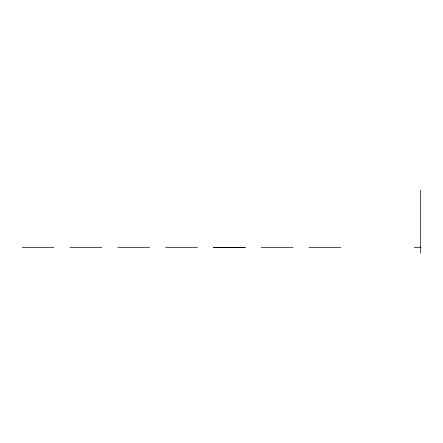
<?xml version="1.0" encoding="UTF-8"?>
<svg xmlns="http://www.w3.org/2000/svg" width="443" height="443" viewBox="0 0 443 443"><rect width="100%" height="100%" fill="white"/><g stroke="black" fill="none" stroke-linecap="round" stroke-linejoin="round"><path stroke-width="0.66" d="M22.15 247.404L54.018 247.404M69.955 247.404L101.824 247.404M117.76 247.404L149.634 247.404M165.566 247.404L197.44 247.404M245.245 247.404L213.371 247.404L245.239 247.443M261.176 247.404L293.05 247.404M308.987 247.404L340.855 247.404M414.155 247.404L420.529 247.404M420.529 190.125L420.529 252.92M420.85 247.161L420.213 247.161L420.213 247.643L420.85 247.643L420.85 247.161"/></g></svg>
